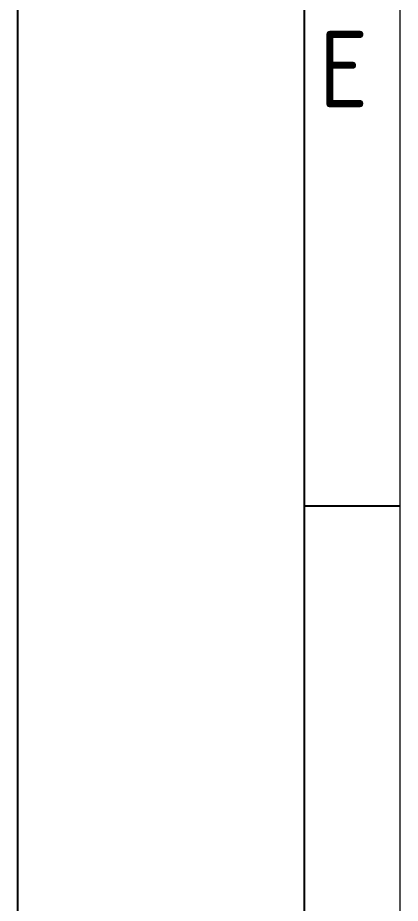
# Model space of a CAD drawing. Header units: millimetres. Extents: x 11314 to 23260, y 1528 to 5686.
# Drawn here: x 12059 to 12339, y 2024 to 2671 of the extents above; entities that cross this region are included whole.
import ezdxf

# ---------------------------------------------------------------- set-up
doc = ezdxf.new("R2010")
doc.units = ezdxf.units.MM
doc.layers.add('AM_BOR', color=7, linetype='Continuous', lineweight=50)
doc.styles.get("Standard").update_dxf_attribs({"font": 'ISOCP.SHX', "bigfont": 'gbcbig.shx'})

# ---------------------------------------------------------------- blocks, each defined once
blk = doc.blocks.new('JG-A3')
at = {"layer": 'AM_BOR', "color": 1, "lineweight": 25}
for p, q in [((0, 0), (0, 297)), ((15, 5), (15, 292)), ((20, 56.166), (15, 56.166))]:
    blk.add_line(p, q, dxfattribs=at)
at = {"layer": 'AM_BOR', "color": 50, "lineweight": 20}
blk.add_line((20, 10), (20, 287), dxfattribs=at)
at = {"layer": 'AM_BOR', "color": 1, "lineweight": 25}
blk.add_text('E', height=4, dxfattribs=at).set_placement((15.75, 77))

msp = doc.modelspace()

# ---------------------------------------------------------------- block references
at = {"lineweight": 0, "xscale": 14, "yscale": 14, "zscale": 14}
msp.add_blockref('JG-A3', (12058.9465, 1527.7504), dxfattribs=at)

doc.saveas('drawing.dxf')
